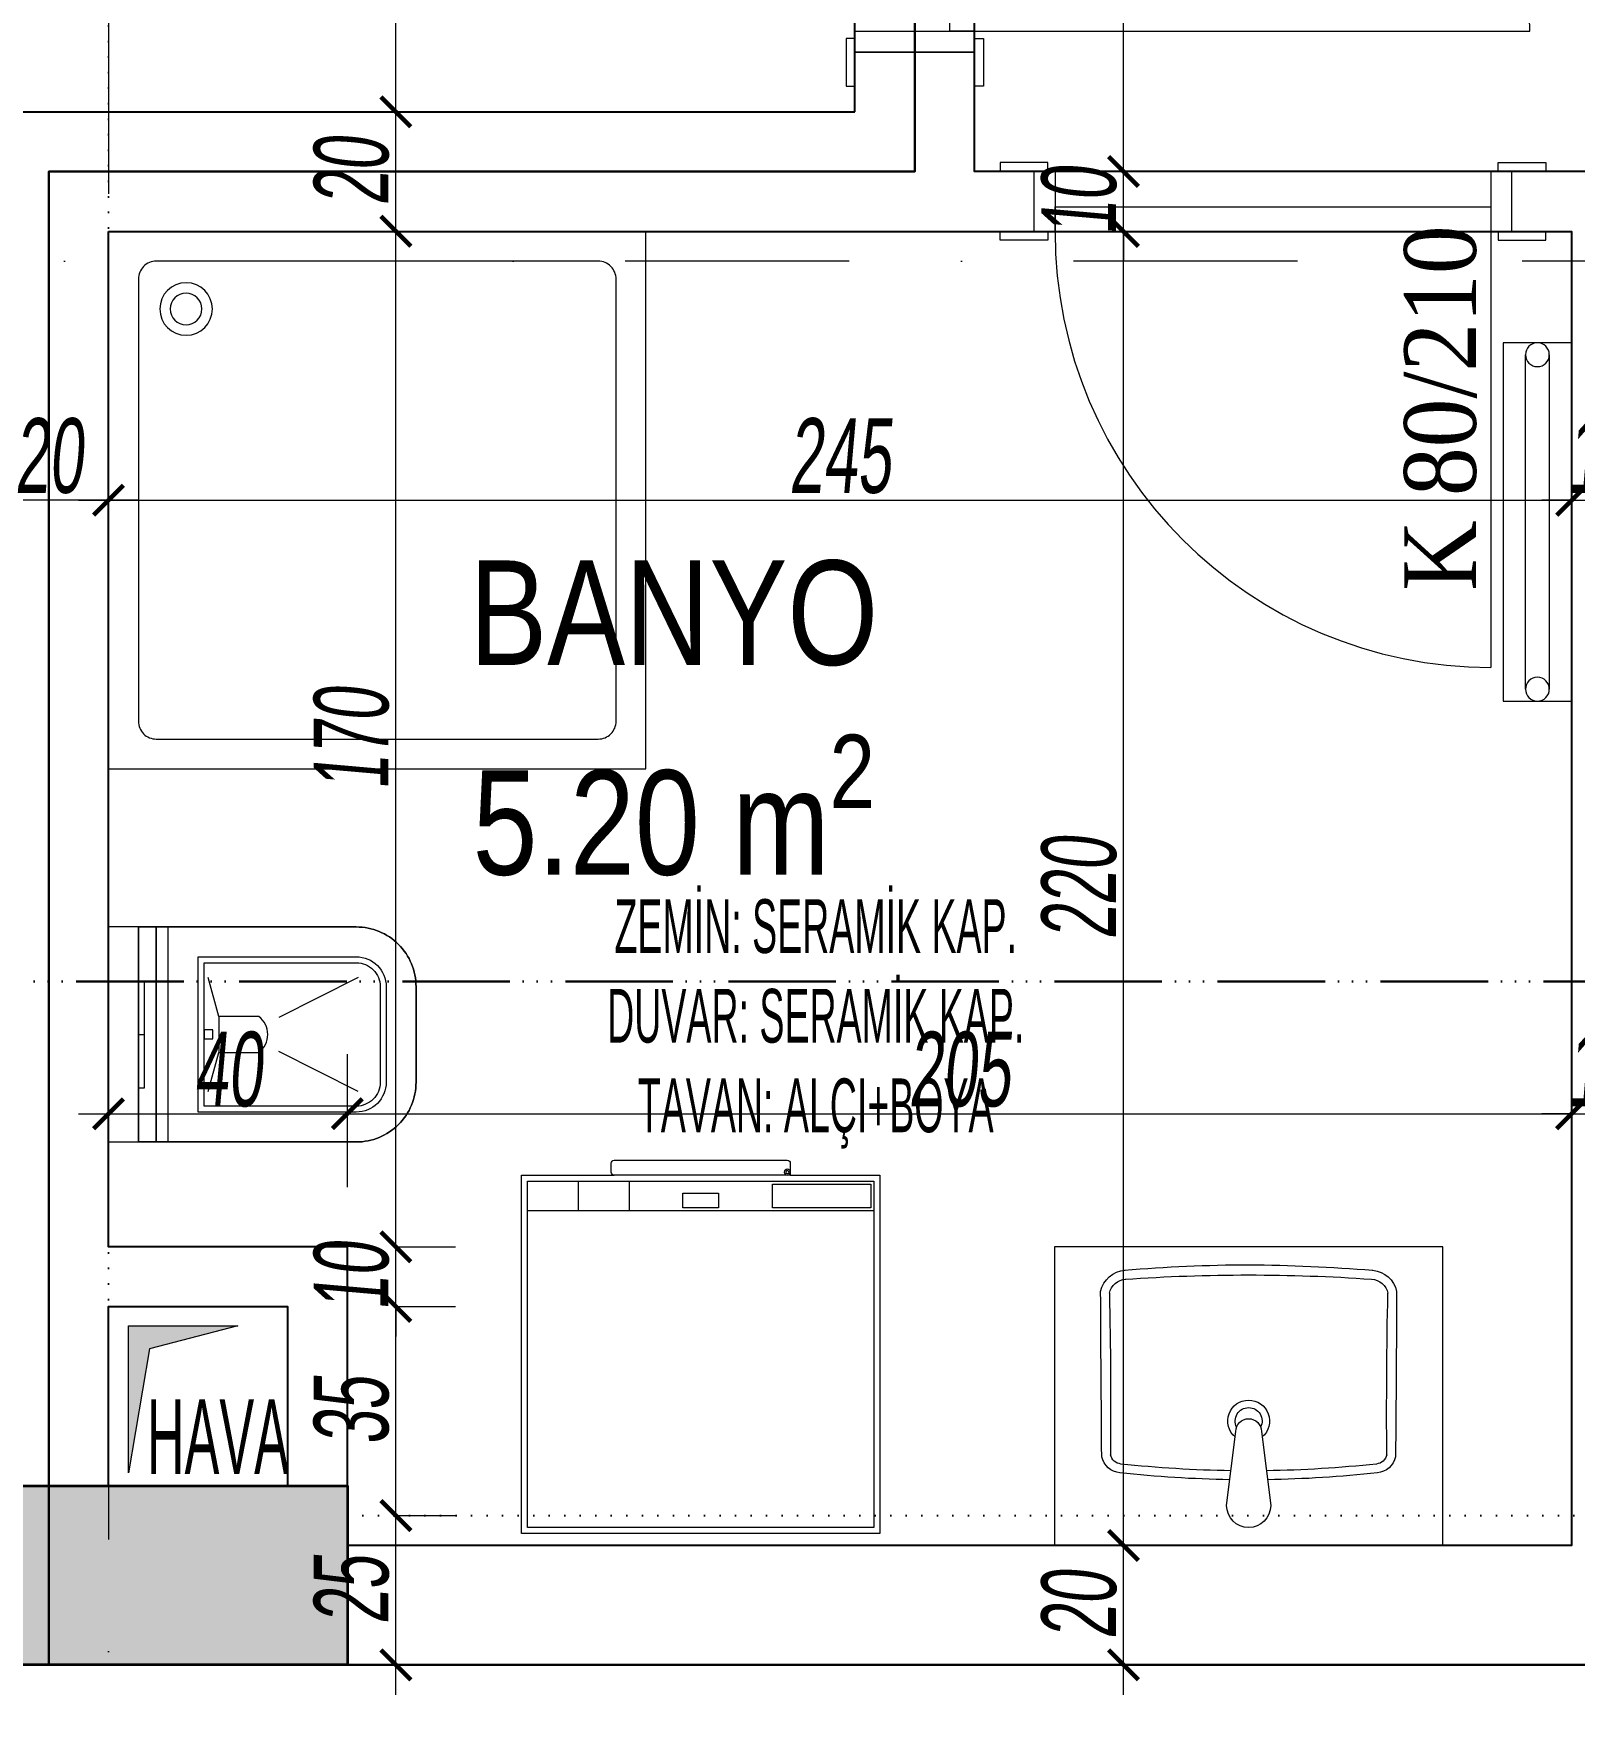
# Model space of a CAD drawing. Header units: millimetres. Extents: x -2145 to 33996, y -835 to 2363.
# Drawn here: x 12862 to 13119.9, y -150.5 to 132.7 of the extents above; entities that cross this region are included whole.
import ezdxf
from ezdxf.enums import TextEntityAlignment as Align

# ---------------------------------------------------------------- set-up
doc = ezdxf.new("R2010")
doc.units = ezdxf.units.MM
for name, pattern in [('ACAD_ISO06W100', [36, 24, -3, 0, -3, 0, -3, 0, -3]), ('DASHDOT', [1, 0.5, -0.25, 0, -0.25]), ('DOT', [0.25, 0, -0.25])]:
    doc.linetypes.add(name, pattern=pattern)
doc.layers.add('ALAN', color=3, linetype='Continuous', lineweight=25, plot=False)
for name, color, linetype, lineweight in [('EMSAL HESAP', 1, 'Continuous', 30), ('NET_AKS', 251, 'DASHDOT', 9), ('NET_ARSA SINIRI', 1, 'Continuous', 0), ('NET_DUVAR', 150, 'Continuous', 18), ('NET_KAPI', 35, 'Continuous', 15), ('NET_KESİT_ÇİZİGİSİ', 1, 'Continuous', 30), ('NET_KOLON_TARAMA', 8, 'Continuous', 0), ('NET_RADYATOR', 30, 'Continuous', 0), ('NET_TAŞIYICI', 1, 'Continuous', 35), ('NET_TEFRIS1', 173, 'Continuous', 9), ('NET_ÖLÇÜ DIŞ', 235, 'Continuous', 9), ('NET_ÖLÇÜ İÇ', 54, 'Continuous', 9), ('TEFRIS_TWA', 173, 'Continuous', 9)]:
    doc.layers.add(name, color=color, linetype=linetype, lineweight=lineweight)
for name, color, linetype in [('NET_KİRİŞ', 253, 'DOT'), ('NET_POZ', 41, 'Continuous'), ('T-MAH-AD', 7, 'Continuous')]:
    doc.layers.add(name, color=color, linetype=linetype)
for name, color, linetype, true_color in [('NET_TEFRIS2', 7, 'Continuous', 0xb5b5b5), ('NET_TEFRIS2 @ 1', 7, 'Continuous', 0xb5b5b5), ('TEFRIS_YENI_TWA @ 1', 7, 'Continuous', 0xb5b5b5)]:
    doc.layers.add(name, color=color, linetype=linetype, true_color=true_color)
doc.styles.add('ARIALTR', font='arial.ttf', dxfattribs={"width": 0.8, "height": 22.5})
doc.styles.add('ARıAL', font='arial.ttf', dxfattribs={"width": 0.7})
doc.styles.add('BODRUM', font='swisscl.ttf', dxfattribs={"width": 0.8, "oblique": 5})
doc.styles.get("Standard").update_dxf_attribs({"font": 'arial.ttf'})
doc.styles.add('TGS SAYILAR', font='times.ttf', dxfattribs={"width": 0.7})
doc.dimstyles.new('olcu-50', dxfattribs={"dimscale": 0, "dimtxt": 12.5, "dimasz": 5, "dimexe": 10, "dimexo": 10, "dimgap": 1, "dimtad": 1, "dimdec": 1, "dimzin": 12, "dimtxsty": 'BODRUM', "dimblk": 'ARCHTICK', "dimcen": 8, "dimdle": 5, "dimclrd": 256, "dimclre": 256, "dimclrt": 256, "dimadec": 0, "dimazin": 2, "dimtfac": 1, "dimtdec": 1, "dimtix": 1, "dimtmove": 0, "dimatfit": 3, "dimldrblk": 'ARCHTICK', "dimfxl": 15, "dimfxlon": 1, "dimlwd": -1, "dimlwe": -1, "dimarcsym": 0})

# ---------------------------------------------------------------- blocks, each defined once
blk = doc.blocks.new('A$C6CC27A50')
at = {"layer": 'NET_DUVAR', "true_color": 0x939598}
h = blk.add_hatch(color=252, dxfattribs=at)
h.dxf.hatch_style = 1
h.paths.add_polyline_path([(-24.76, 3), (-2.88, 3), (-2.88, 19.23), (-6.27, 6.11)])
at = {"layer": 'NET_DUVAR', "color": 251, "true_color": 0x636466}
for p, q in [((-2.88, 19.23), (-6.27, 6.11)), ((-2.88, 3), (-2.88, 19.23)), ((-6.27, 6.11), (-24.76, 3)), ((-24.76, 3), (-2.88, 3))]:
    blk.add_line(p, q, dxfattribs=at)
blk = doc.blocks.new('*U613')
blk.add_line((-3.5, 0), (-3.5, -73))
for points in [[(-85.7, 10), (-77.7, 10), (-77.7, 11.5), (-85.7, 11.5)], [(5.7, 10), (-2.3, 10), (-2.3, 11.5), (5.7, 11.5)], [(-76.5, 0), (-80, 0), (-80, 10), (-76.5, 10)], [(-3.5, 0), (0, 0), (0, 10), (-3.5, 10)], [(-76.5, 4.1), (-3.5, 4.1), (-3.5, 0), (-76.5, 0)], [(-85.7, 0), (-77.7, 0), (-77.7, -1.5), (-85.7, -1.5)], [(5.7, 0), (-2.3, 0), (-2.3, -1.5), (5.7, -1.5)]]:
    blk.add_lwpolyline(points, close=True)
blk.add_lwpolyline([(-75.5, 10), (-4.5, 10)])
blk.add_arc((-3.5, 0), 73, 180, 270)
blk = doc.blocks.new('*U441')
blk.add_line((-96.5, 0), (-96.5, -93))
for points in [[(-105.7, 20), (-97.7, 20), (-97.7, 21.5), (-105.7, 21.5)], [(-96.5, 0), (-100, 0), (-100, 20), (-96.5, 20)], [(-3.5, 0), (0, 0), (0, 20), (-3.5, 20)], [(5.7, 20), (-2.3, 20), (-2.3, 21.5), (5.7, 21.5)], [(-96.5, 4.1), (-3.5, 4.1), (-3.5, 0), (-96.5, 0)], [(-105.7, 0), (-97.7, 0), (-97.7, -1.5), (-105.7, -1.5)], [(5.7, 0), (-2.3, 0), (-2.3, -1.5), (5.7, -1.5)]]:
    blk.add_lwpolyline(points, close=True)
blk.add_lwpolyline([(-95.5, 20), (-4.5, 20)])
blk.add_arc((-96.5, 0), 93, 270, 360)
blk = doc.blocks.new('A$Cec846f78')
at = {"layer": 'NET_TAŞIYICI'}
blk.add_lwpolyline([(-585, 0), (-585, 30), (-505, 30), (-505, 0)], close=True, dxfattribs=at)
blk = doc.blocks.new('A$Ca5374770')
at = {"layer": 'NET_KOLON_TARAMA'}
h = blk.add_hatch(dxfattribs=at)
h.set_pattern_fill('ANSI33', color=256)
h.paths.add_polyline_path([(1115, 0), (1115, 235), (1090, 235), (1090, 225), (1090, 0)])
h.paths.add_polyline_path([(890, 0), (890, 225), (890, 235), (865, 235), (865, 0)])
h.paths.add_polyline_path([(1580, 30), (1580, 0), (1660, 0), (1660, 30)])
h.paths.add_polyline_path([(1620, 455), (1620, 385), (1660, 385), (1660, 455)])
h.paths.add_polyline_path([(80, 950), (80, 980), (0, 980), (0, 950)])
h.paths.add_polyline_path([(1580, 980), (1580, 950), (1660, 950), (1660, 980)])
h.paths.add_polyline_path([(1035, 980), (1035, 950), (1115, 950), (1115, 980)])
h.paths.add_polyline_path([(625, 950), (625, 980), (545, 980), (545, 950)])
h.paths.add_polyline_path([(80, 0), (80, 30), (0, 30), (0, 0)])
h.paths.add_polyline_path([(1051, 425), (1051, 385), (1121, 385), (1121, 425)])
h.paths.add_polyline_path([(609, 385), (609, 425), (539, 425), (539, 385)])
h.paths.add_polyline_path([(585, 0), (585, 30), (505, 30), (505, 0)])
h.paths.add_polyline_path([(40, 385), (40, 455), (0, 455), (0, 385)])
at = {"layer": 'NET_TAŞIYICI', "xscale": -1}
blk.add_blockref('A$Cec846f78', (0, 0), dxfattribs=at)
blk = doc.blocks.new('A$C0D431897')
at = {"layer": 'TEFRIS_TWA'}
for p, q in [((3.73, 33), (3.73, -23)), ((7.73, -23), (7.73, 33))]:
    blk.add_line(p, q, dxfattribs=at)
blk.add_lwpolyline([(0, -25), (0, 35), (11.45, 35), (11.45, -25)], close=True, dxfattribs=at)
for centre in [(5.73, 33), (5.73, -23)]:
    blk.add_circle(centre, 2, dxfattribs=at)
blk = doc.blocks.new('A$Cb9b20b1b')
at = {"layer": 'NET_KİRİŞ', "ltscale": 10}
for p, q in [((-345, -205), (-345, 150)), ((-385, -210), (-810, -210)), ((-385, -235), (-810, -235))]:
    blk.add_line(p, q, dxfattribs=at)
blk = doc.blocks.new('A$C5ec6af74')
at = {"layer": 'NET_AKS', "ltscale": 75}
for p, q in [((250, 1185), (250, -185)), ((1125, 235), (-1195, 235)), ((1125, 0), (-1195, 0))]:
    blk.add_line(p, q, dxfattribs=at)
blk = doc.blocks.new('_ArchTick')
at = {"color": 0, "linetype": 'ByBlock', "const_width": 0.15}
blk.add_lwpolyline([(-0.5, -0.5), (0.5, 0.5)], dxfattribs=at)
blk = doc.blocks.new('*D1013')
at = {"layer": 'Defpoints', "color": 0, "transparency": 16777216}
for p in [(13044.44, -120.39), (13044.44, -120.39), (13044.44, -140.39)]:
    blk.add_point(p, dxfattribs=at)
at = {"layer": 'NET_ÖLÇÜ İÇ', "transparency": 16777216}
for p, q in [((13044.44, -145.39), (13044.44, -115.39)), ((13044.44, -120.39), (13034.44, -120.39)), ((13044.44, -140.39), (13034.44, -140.39))]:
    blk.add_line(p, q, dxfattribs=at)
at = {"layer": 'NET_ÖLÇÜ İÇ', "transparency": 16777216, "xscale": 5, "yscale": 5, "zscale": 5}
for p, rotation in [((13044.44, -120.39), 90), ((13044.44, -140.39), 270)]:
    blk.add_blockref('_ArchTick', p, dxfattribs=dict(at, rotation=rotation))
at = {"layer": 'NET_ÖLÇÜ İÇ', "transparency": 16777216, "insert": (13037.04, -130.39), "char_height": 12.5, "attachment_point": 5, "rotation": 90, "style": 'BODRUM'}
blk.add_mtext('20', dxfattribs=at)
blk = doc.blocks.new('*D1014')
at = {"layer": 'Defpoints', "color": 0, "transparency": 16777216}
for p in [(13044.44, 99.61), (13044.44, 99.61), (13044.44, -120.39)]:
    blk.add_point(p, dxfattribs=at)
at = {"layer": 'NET_ÖLÇÜ İÇ', "transparency": 16777216}
for p, q in [((13044.44, -125.39), (13044.44, 104.61)), ((13044.44, 99.61), (13034.44, 99.61)), ((13044.44, -120.39), (13034.44, -120.39))]:
    blk.add_line(p, q, dxfattribs=at)
at = {"layer": 'NET_ÖLÇÜ İÇ', "transparency": 16777216, "xscale": 5, "yscale": 5, "zscale": 5}
for p, rotation in [((13044.44, 99.61), 90), ((13044.44, -120.39), 270)]:
    blk.add_blockref('_ArchTick', p, dxfattribs=dict(at, rotation=rotation))
at = {"layer": 'NET_ÖLÇÜ İÇ', "transparency": 16777216, "insert": (13037.04, -10.39), "char_height": 12.5, "attachment_point": 5, "rotation": 90, "style": 'BODRUM'}
blk.add_mtext('220', dxfattribs=at)
blk = doc.blocks.new('*D1015')
at = {"layer": 'Defpoints', "color": 0, "transparency": 16777216}
for p in [(13044.44, 109.61), (13044.44, 109.61), (13044.44, 99.61)]:
    blk.add_point(p, dxfattribs=at)
at = {"layer": 'NET_ÖLÇÜ İÇ', "transparency": 16777216}
for p, q in [((13044.44, 109.61), (13044.44, 114.61)), ((13044.44, 109.61), (13034.44, 109.61)), ((13044.44, 99.61), (13044.44, 109.61)), ((13044.44, 99.61), (13034.44, 99.61)), ((13044.44, 99.61), (13044.44, 94.61))]:
    blk.add_line(p, q, dxfattribs=at)
at = {"layer": 'NET_ÖLÇÜ İÇ', "transparency": 16777216, "xscale": 5, "yscale": 5, "zscale": 5}
for p, rotation in [((13044.44, 109.61), 270), ((13044.44, 99.61), 90)]:
    blk.add_blockref('_ArchTick', p, dxfattribs=dict(at, rotation=rotation))
at = {"layer": 'NET_ÖLÇÜ İÇ', "transparency": 16777216, "insert": (13037.04, 104.61), "char_height": 12.5, "attachment_point": 5, "rotation": 90, "style": 'BODRUM'}
blk.add_mtext('10', dxfattribs=at)
blk = doc.blocks.new('*D1016')
at = {"layer": 'Defpoints', "color": 0, "transparency": 16777216}
for p in [(13044.44, 244.61, 0), (13044.44, 244.61), (13044.44, 109.61)]:
    blk.add_point(p, dxfattribs=at)
at = {"layer": 'NET_ÖLÇÜ İÇ', "transparency": 16777216}
for p, q in [((13044.44, 104.61), (13044.44, 249.61)), ((13044.44, 244.61), (13054.44, 244.61)), ((13044.44, 109.61), (13034.44, 109.61))]:
    blk.add_line(p, q, dxfattribs=at)
at = {"layer": 'NET_ÖLÇÜ İÇ', "transparency": 16777216, "xscale": 5, "yscale": 5, "zscale": 5}
for p, rotation in [((13044.44, 244.61), 90), ((13044.44, 109.61), 270)]:
    blk.add_blockref('_ArchTick', p, dxfattribs=dict(at, rotation=rotation))
at = {"layer": 'NET_ÖLÇÜ İÇ', "transparency": 16777216, "insert": (13037.03, 213.13), "char_height": 12.5, "attachment_point": 5, "rotation": 90, "style": 'BODRUM'}
blk.add_mtext('135', dxfattribs=at)
blk = doc.blocks.new('*D1057')
at = {"layer": 'Defpoints', "color": 0, "transparency": 16777216}
for p in [(12874.48, 54.59), (13119.48, 54.59), (13119.48, 54.59)]:
    blk.add_point(p, dxfattribs=at)
at = {"layer": 'NET_ÖLÇÜ İÇ', "transparency": 16777216}
for p, q in [((12874.48, 54.59), (12874.48, 64.59)), ((13119.48, 54.59), (13119.48, 64.59)), ((12869.48, 54.59), (13124.48, 54.59))]:
    blk.add_line(p, q, dxfattribs=at)
at = {"layer": 'NET_ÖLÇÜ İÇ', "transparency": 16777216, "xscale": 5, "yscale": 5, "zscale": 5, "rotation": 180}
blk.add_blockref('_ArchTick', (12874.48, 54.59), dxfattribs=at)
at = {"layer": 'NET_ÖLÇÜ İÇ', "transparency": 16777216, "xscale": 5, "yscale": 5, "zscale": 5}
blk.add_blockref('_ArchTick', (13119.48, 54.59), dxfattribs=at)
at = {"layer": 'NET_ÖLÇÜ İÇ', "transparency": 16777216, "insert": (12996.98, 61.99), "char_height": 12.5, "attachment_point": 5, "style": 'BODRUM'}
blk.add_mtext('245', dxfattribs=at)
blk = doc.blocks.new('*D1058')
at = {"layer": 'Defpoints', "color": 0, "transparency": 16777216}
for p in [(13119.48, 54.59), (13129.48, 54.59), (13129.48, 54.59)]:
    blk.add_point(p, dxfattribs=at)
at = {"layer": 'NET_ÖLÇÜ İÇ', "transparency": 16777216}
for p, q in [((13119.48, 54.59), (13119.48, 64.59)), ((13129.48, 54.59), (13129.48, 64.59)), ((13119.48, 54.59), (13114.48, 54.59)), ((13119.48, 54.59), (13129.48, 54.59)), ((13129.48, 54.59), (13134.48, 54.59))]:
    blk.add_line(p, q, dxfattribs=at)
at = {"layer": 'NET_ÖLÇÜ İÇ', "transparency": 16777216, "xscale": 5, "yscale": 5, "zscale": 5}
blk.add_blockref('_ArchTick', (13119.48, 54.59), dxfattribs=at)
at = {"layer": 'NET_ÖLÇÜ İÇ', "transparency": 16777216, "xscale": 5, "yscale": 5, "zscale": 5, "rotation": 180}
blk.add_blockref('_ArchTick', (13129.48, 54.59), dxfattribs=at)
at = {"layer": 'NET_ÖLÇÜ İÇ', "transparency": 16777216, "insert": (13124.48, 61.99), "char_height": 12.5, "attachment_point": 5, "style": 'BODRUM'}
blk.add_mtext('10', dxfattribs=at)
blk = doc.blocks.new('*D1069')
at = {"layer": 'Defpoints', "color": 0, "transparency": 16777216}
for p in [(12854.48, 54.8), (12854.48, 54.59), (12874.48, 54.59)]:
    blk.add_point(p, dxfattribs=at)
at = {"layer": 'NET_ÖLÇÜ İÇ', "transparency": 16777216}
for p, q in [((12874.48, 54.59), (12874.48, 64.59)), ((12879.48, 54.59), (12849.48, 54.59)), ((12854.48, 54.59), (12854.48, 44.59))]:
    blk.add_line(p, q, dxfattribs=at)
at = {"layer": 'NET_ÖLÇÜ İÇ', "transparency": 16777216, "xscale": 5, "yscale": 5, "zscale": 5, "rotation": 180}
blk.add_blockref('_ArchTick', (12854.48, 54.59), dxfattribs=at)
at = {"layer": 'NET_ÖLÇÜ İÇ', "transparency": 16777216, "xscale": 5, "yscale": 5, "zscale": 5}
blk.add_blockref('_ArchTick', (12874.48, 54.59), dxfattribs=at)
at = {"layer": 'NET_ÖLÇÜ İÇ', "transparency": 16777216, "insert": (12864.48, 61.99), "char_height": 12.5, "attachment_point": 5, "style": 'BODRUM'}
blk.add_mtext('20', dxfattribs=at)
blk = doc.blocks.new('*D1182')
at = {"layer": 'Defpoints', "color": 0, "transparency": 16777216}
for p in [(11609.48, -140.39), (13569.48, -140.39), (13569.48, -239.89)]:
    blk.add_point(p, dxfattribs=at)
at = {"layer": 'NET_ÖLÇÜ DIŞ', "transparency": 16777216}
for p, q in [((11609.48, -224.89), (11609.48, -249.89)), ((13569.48, -224.89), (13569.48, -249.89)), ((11604.48, -239.89), (13574.48, -239.89))]:
    blk.add_line(p, q, dxfattribs=at)
at = {"layer": 'NET_ÖLÇÜ DIŞ', "transparency": 16777216, "xscale": 5, "yscale": 5, "zscale": 5, "rotation": 180}
blk.add_blockref('_ArchTick', (11609.48, -239.89), dxfattribs=at)
at = {"layer": 'NET_ÖLÇÜ DIŞ', "transparency": 16777216, "xscale": 5, "yscale": 5, "zscale": 5}
blk.add_blockref('_ArchTick', (13569.48, -239.89), dxfattribs=at)
at = {"layer": 'NET_ÖLÇÜ DIŞ', "transparency": 16777216, "insert": (12589.48, -232.48), "char_height": 12.5, "attachment_point": 5, "style": 'BODRUM'}
blk.add_mtext('1960', dxfattribs=at)
blk = doc.blocks.new('*U1585')
at = {"layer": 'NET_KESİT_ÇİZİGİSİ', "linetype": 'ACAD_ISO06W100'}
blk.add_lwpolyline([(2626.67, 0), (200, 0)], dxfattribs=at)
at = {"layer": 'NET_KESİT_ÇİZİGİSİ', "style": 'ARıAL', "width": 1.5}
for tag, p in [('KESİTSOL', (40, 66.83)), ('KESİTSAĞ', (2786.67, 66.83))]:
    blk.add_attdef(tag, text='', height=30, dxfattribs=at).set_placement(p, align=Align.MIDDLE_CENTER)
blk = doc.blocks.new('*D1858')
at = {"layer": 'Defpoints', "color": 0, "transparency": 16777216}
for p in [(12922.6, -115.39), (12922.6, -115.39), (12922.6, -140.39)]:
    blk.add_point(p, dxfattribs=at)
at = {"layer": 'NET_ÖLÇÜ İÇ', "transparency": 16777216}
for p, q in [((12922.6, -145.39), (12922.6, -110.39)), ((12922.6, -115.39), (12932.6, -115.39)), ((12922.6, -140.39), (12912.6, -140.39))]:
    blk.add_line(p, q, dxfattribs=at)
at = {"layer": 'NET_ÖLÇÜ İÇ', "transparency": 16777216, "xscale": 5, "yscale": 5, "zscale": 5}
for p, rotation in [((12922.6, -115.39), 90), ((12922.6, -140.39), 270)]:
    blk.add_blockref('_ArchTick', p, dxfattribs=dict(at, rotation=rotation))
at = {"layer": 'NET_ÖLÇÜ İÇ', "transparency": 16777216, "insert": (12915.2, -127.89), "char_height": 12.5, "attachment_point": 5, "rotation": 90, "style": 'BODRUM'}
blk.add_mtext('25', dxfattribs=at)
blk = doc.blocks.new('*D1859')
at = {"layer": 'Defpoints', "color": 0, "transparency": 16777216}
for p in [(12922.6, -80.39), (12922.6, -80.39), (12922.6, -115.39)]:
    blk.add_point(p, dxfattribs=at)
at = {"layer": 'NET_ÖLÇÜ İÇ', "transparency": 16777216}
for p, q in [((12922.6, -120.39), (12922.6, -75.39)), ((12922.6, -80.39), (12932.6, -80.39)), ((12922.6, -115.39), (12932.6, -115.39))]:
    blk.add_line(p, q, dxfattribs=at)
at = {"layer": 'NET_ÖLÇÜ İÇ', "transparency": 16777216, "xscale": 5, "yscale": 5, "zscale": 5}
for p, rotation in [((12922.6, -80.39), 90), ((12922.6, -115.39), 270)]:
    blk.add_blockref('_ArchTick', p, dxfattribs=dict(at, rotation=rotation))
at = {"layer": 'NET_ÖLÇÜ İÇ', "transparency": 16777216, "insert": (12915.19, -97.89), "char_height": 12.5, "attachment_point": 5, "rotation": 90, "style": 'BODRUM'}
blk.add_mtext('35', dxfattribs=at)
blk = doc.blocks.new('*D1860')
at = {"layer": 'Defpoints', "color": 0, "transparency": 16777216}
for p in [(12922.6, -70.39), (12922.6, -70.39), (12922.6, -80.39)]:
    blk.add_point(p, dxfattribs=at)
at = {"layer": 'NET_ÖLÇÜ İÇ', "transparency": 16777216}
for p, q in [((12922.6, -70.39), (12922.6, -65.39)), ((12922.6, -70.39), (12932.6, -70.39)), ((12922.6, -80.39), (12922.6, -70.39)), ((12922.6, -80.39), (12932.6, -80.39)), ((12922.6, -80.39), (12922.6, -85.39))]:
    blk.add_line(p, q, dxfattribs=at)
at = {"layer": 'NET_ÖLÇÜ İÇ', "transparency": 16777216, "xscale": 5, "yscale": 5, "zscale": 5}
for p, rotation in [((12922.6, -70.39), 270), ((12922.6, -80.39), 90)]:
    blk.add_blockref('_ArchTick', p, dxfattribs=dict(at, rotation=rotation))
at = {"layer": 'NET_ÖLÇÜ İÇ', "transparency": 16777216, "insert": (12915.2, -75.39), "char_height": 12.5, "attachment_point": 5, "rotation": 90, "style": 'BODRUM'}
blk.add_mtext('10', dxfattribs=at)
blk = doc.blocks.new('*D1864')
at = {"layer": 'Defpoints', "color": 0, "transparency": 16777216}
for p in [(12922.6, 99.61), (12922.6, 99.61), (12922.6, -70.39)]:
    blk.add_point(p, dxfattribs=at)
at = {"layer": 'NET_ÖLÇÜ İÇ', "transparency": 16777216}
for p, q in [((12922.6, -75.39), (12922.6, 104.61)), ((12922.6, 99.61), (12932.6, 99.61)), ((12922.6, -70.39), (12932.6, -70.39))]:
    blk.add_line(p, q, dxfattribs=at)
at = {"layer": 'NET_ÖLÇÜ İÇ', "transparency": 16777216, "xscale": 5, "yscale": 5, "zscale": 5}
for p, rotation in [((12922.6, 99.61), 90), ((12922.6, -70.39), 270)]:
    blk.add_blockref('_ArchTick', p, dxfattribs=dict(at, rotation=rotation))
at = {"layer": 'NET_ÖLÇÜ İÇ', "transparency": 16777216, "insert": (12915.2, 14.61), "char_height": 12.5, "attachment_point": 5, "rotation": 90, "style": 'BODRUM'}
blk.add_mtext('170', dxfattribs=at)
blk = doc.blocks.new('*D1865')
at = {"layer": 'Defpoints', "color": 0, "transparency": 16777216}
for p in [(12922.6, 119.61), (12922.6, 119.61), (12922.6, 99.61)]:
    blk.add_point(p, dxfattribs=at)
at = {"layer": 'NET_ÖLÇÜ İÇ', "transparency": 16777216}
for p, q in [((12922.6, 94.61), (12922.6, 124.61)), ((12922.6, 119.61), (12932.6, 119.61)), ((12922.6, 99.61), (12932.6, 99.61))]:
    blk.add_line(p, q, dxfattribs=at)
at = {"layer": 'NET_ÖLÇÜ İÇ', "transparency": 16777216, "xscale": 5, "yscale": 5, "zscale": 5}
for p, rotation in [((12922.6, 119.61), 90), ((12922.6, 99.61), 270)]:
    blk.add_blockref('_ArchTick', p, dxfattribs=dict(at, rotation=rotation))
at = {"layer": 'NET_ÖLÇÜ İÇ', "transparency": 16777216, "insert": (12915.2, 109.61), "char_height": 12.5, "attachment_point": 5, "rotation": 90, "style": 'BODRUM'}
blk.add_mtext('20', dxfattribs=at)
blk = doc.blocks.new('*D1866')
at = {"layer": 'Defpoints', "color": 0, "transparency": 16777216}
for p in [(12922.6, 244.61), (12922.6, 244.61), (12922.6, 119.61)]:
    blk.add_point(p, dxfattribs=at)
at = {"layer": 'NET_ÖLÇÜ İÇ', "transparency": 16777216}
for p, q in [((12922.6, 114.61), (12922.6, 249.61)), ((12922.6, 244.61), (12912.6, 244.61)), ((12922.6, 119.61), (12932.6, 119.61))]:
    blk.add_line(p, q, dxfattribs=at)
at = {"layer": 'NET_ÖLÇÜ İÇ', "transparency": 16777216, "xscale": 5, "yscale": 5, "zscale": 5}
for p, rotation in [((12922.6, 244.61), 90), ((12922.6, 119.61), 270)]:
    blk.add_blockref('_ArchTick', p, dxfattribs=dict(at, rotation=rotation))
at = {"layer": 'NET_ÖLÇÜ İÇ', "transparency": 16777216, "insert": (12915.2, 143.89), "char_height": 12.5, "attachment_point": 5, "rotation": 90, "style": 'BODRUM'}
blk.add_mtext('125', dxfattribs=at)
blk = doc.blocks.new('*U535')
at = {"layer": 'TEFRIS_TWA', "linetype": 'Continuous'}
for points in [[(-18, 20.07), (18, 20.07), (18, 25.07), (-18, 25.07)], [(-18, 17.07), (18, 17.07), (18, 20.07), (-18, 20.07)], [(-9, 20.07), (9, 20.07), (9, 19.07), (-9, 19.07)], [(-18, 15.07), (18, 15.07), (18, 17.07), (-18, 17.07)], [(-0.75, 7.57), (0.75, 7.57), (0.75, 9.07), (-0.75, 9.07)]]:
    blk.add_lwpolyline(points, close=True, dxfattribs=at)
for points in [[(-18, 25.07), (-18, -16.43, 0.414214), (-8, -26.43), (8, -26.43, 0.414214), (18, -16.43), (18, 25.07), (18, 25.07), (-18, 25.07)], [(-18, 20.07), (18, 20.07), (18, -16.43, -0.414214), (8, -26.43), (-8, -26.43, -0.414214), (-18, -16.43)], [(-13, 10.07), (13, 10.07), (13, -16.43, -0.414214), (8, -21.43), (-8, -21.43, -0.414214), (-13, -16.43)], [(-12, 9.07), (12, 9.07), (12, -16.43, -0.414214), (8, -20.43), (-8, -20.43, -0.414214), (-12, -16.43)], [(3, -0.1), (3, 6.57), (-3, 6.57), (-3, -0.1, 0.501371)]]:
    blk.add_lwpolyline(points, format="xyb", close=True, dxfattribs=at)
for points in [[(0, 20.07), (0, 19.07)], [(-9.55, 8.39), (-3, 6.57)], [(3, 6.57), (9.55, 8.39)], [(-9.55, -16.74), (-2.84, -3.46)], [(9.55, -16.74), (2.84, -3.46)]]:
    blk.add_lwpolyline(points, dxfattribs=at)
blk = doc.blocks.new('*U610')
at = {"layer": 'NET_TEFRIS1'}
blk.add_lwpolyline([(90, -20), (0, -20), (0, 70), (90, 70)], close=True, dxfattribs=at)
blk.add_lwpolyline([(90, -20), (0, -20), (0, 70), (90, 70)], close=True, dxfattribs=at)
blk.add_lwpolyline([(82, -15), (8, -15, -0.414214), (5, -12), (5, 62, -0.414214), (8, 65), (82, 65, -0.414214), (85, 62), (85, -12, -0.414214)], format="xyb", close=True, dxfattribs=at)
for radius in [4.4, 2.65]:
    blk.add_circle((13, 57), radius, dxfattribs=at)
blk = doc.blocks.new('*U2175')
at = {"layer": 'TEFRIS_TWA'}
blk.add_lwpolyline([(-32.5, 15), (32.5, 15), (32.5, -35), (-32.5, -35)], close=True, dxfattribs=at)
blk.add_lwpolyline([(-32.5, 15), (32.5, 15), (32.5, -35), (-32.5, -35)], close=True, dxfattribs=at)
at = {"layer": 'TEFRIS_TWA', "linetype": 'Continuous', "lineweight": 5}
blk.add_lwpolyline([(2.15, -4.07), (3.69, 8.31, 1), (-3.69, 8.31), (-2.15, -4.07, 1)], format="xyb", close=True, dxfattribs=at)
at = {"layer": 'TEFRIS_TWA'}
for centre, radius, start, end in [((-21.18, -0.63), 3.5, 96.1416, 167.1604), ((0, -197.49), 201.5, 90.8964, 96.1416), ((0, -197.49), 201.5, 83.8584, 89.1036), ((21.18, -0.63), 3.5, 12.8396, 83.8584), ((8940.17, -73.52), 8965.07, 179.529176, 179.706101), ((-21.18, -0.63), 2, 96.1416, 167.1604), ((0, -197.49), 200, 90.8495, 96.1416), ((0, -197.49), 200, 83.8584, 89.1505), ((21.18, -0.63), 2, 12.8396, 83.8584), ((-8940.17, -73.52), 8965.07, 0.293899, 0.470824), ((-1067.77, -6.94), 1044.66, 358.8863, 0.37043), ((1036.75, -6.94), 1013.64, 179.61823, 181.14649), ((0, -5.84), 3.5, 130.1977, 270), ((0, -5.84), 2.25, 153.2073, 270), ((0, -5.84), 3.5, 270, 49.8023), ((0, -5.84), 2.25, 270, 26.7927), ((-20.38, -26.59), 4.5, 192.0749, 266.0653), ((-20.38, -26.59), 3, 192.0749, 266.0653), ((20.38, -26.59), 3, 273.9347, 347.9251), ((20.38, -26.59), 4.5, 275.0575, 347.9251), ((0, 203.69), 235.68, 264.9425, 270), ((0, 269.71), 300, 266.049, 270), ((0, 269.71), 300, 270, 273.9347), ((-2.91, 269.49), 301.5, 270.5523, 274.5052), ((20.38, -26.59), 4.5, 273.9347, 275.0575)]:
    blk.add_arc(centre, radius, start, end, dxfattribs=at)
blk = doc.blocks.new('*U39')
at = {"layer": 'NET_TEFRIS1', "linetype": 'Continuous'}
for points in [[(0, -15.5, 0.414214), (-0.5, -15), (-2, -15, 0.414214), (-2.5, -15.5), (-2.5, -44.5, 0.414214), (-2, -45), (0, -45), (0, -60), (60, -60), (60, 0), (0, 0)], [(0, -45), (0, -15.5, 0.414214), (-0.5, -15), (-2, -15, 0.414214), (-2.5, -15.5), (-2.5, -44.5, 0.414214), (-2, -45)]]:
    blk.add_lwpolyline(points, format="xyb", close=True, dxfattribs=at)
for points in [[(1, -1), (1, -59), (59, -59), (59, -1)], [(1, -1), (1, -59), (6, -59), (6, -1)], [(1, -1), (1, -18), (6, -18), (6, -1)], [(3, -27), (3, -33), (5.5, -33), (5.5, -27)], [(1.5, -42), (1.5, -58.5), (5.5, -58.5), (5.5, -42)]]:
    blk.add_lwpolyline(points, close=True, dxfattribs=at)
blk.add_lwpolyline([(1, -9.5), (6, -9.5)], dxfattribs=at)
for radius in [0.5, 0.25]:
    blk.add_circle((-0.5, -44.5), radius, dxfattribs=at)
blk = doc.blocks.new('*D2225')
at = {"layer": 'Defpoints', "color": 0, "transparency": 16777216}
for p in [(12914.48, -48.12), (12874.48, -70.39), (12914.48, -70.39)]:
    blk.add_point(p, dxfattribs=at)
at = {"layer": 'NET_ÖLÇÜ İÇ', "transparency": 16777216}
for p, q in [((12874.48, -60.39), (12874.48, -38.12)), ((12914.48, -60.39), (12914.48, -38.12)), ((12869.48, -48.12), (12919.48, -48.12))]:
    blk.add_line(p, q, dxfattribs=at)
at = {"layer": 'NET_ÖLÇÜ İÇ', "transparency": 16777216, "xscale": 5, "yscale": 5, "zscale": 5, "rotation": 180}
blk.add_blockref('_ArchTick', (12874.48, -48.12), dxfattribs=at)
at = {"layer": 'NET_ÖLÇÜ İÇ', "transparency": 16777216, "xscale": 5, "yscale": 5, "zscale": 5}
blk.add_blockref('_ArchTick', (12914.48, -48.12), dxfattribs=at)
at = {"layer": 'NET_ÖLÇÜ İÇ', "transparency": 16777216, "insert": (12894.48, -40.72), "char_height": 12.5, "attachment_point": 5, "style": 'BODRUM'}
blk.add_mtext('40', dxfattribs=at)
blk = doc.blocks.new('*D2226')
at = {"layer": 'Defpoints', "color": 0, "transparency": 16777216}
for p in [(13119.48, -48.12), (13119.48, -48.12), (12914.48, -70.39)]:
    blk.add_point(p, dxfattribs=at)
at = {"layer": 'NET_ÖLÇÜ İÇ', "transparency": 16777216}
for p, q in [((12914.48, -60.39), (12914.48, -38.12)), ((13119.48, -48.12), (13119.48, -38.12)), ((12909.48, -48.12), (13124.48, -48.12))]:
    blk.add_line(p, q, dxfattribs=at)
at = {"layer": 'NET_ÖLÇÜ İÇ', "transparency": 16777216, "xscale": 5, "yscale": 5, "zscale": 5, "rotation": 180}
blk.add_blockref('_ArchTick', (12914.48, -48.12), dxfattribs=at)
at = {"layer": 'NET_ÖLÇÜ İÇ', "transparency": 16777216, "xscale": 5, "yscale": 5, "zscale": 5}
blk.add_blockref('_ArchTick', (13119.48, -48.12), dxfattribs=at)
at = {"layer": 'NET_ÖLÇÜ İÇ', "transparency": 16777216, "insert": (13016.98, -40.72), "char_height": 12.5, "attachment_point": 5, "style": 'BODRUM'}
blk.add_mtext('205', dxfattribs=at)
blk = doc.blocks.new('*D2227')
at = {"layer": 'Defpoints', "color": 0, "transparency": 16777216}
for p in [(13119.48, -48.12), (13129.48, -48.12), (13129.48, -52.5)]:
    blk.add_point(p, dxfattribs=at)
at = {"layer": 'NET_ÖLÇÜ İÇ', "transparency": 16777216}
for p, q in [((13119.48, -48.12), (13119.48, -38.12)), ((13129.48, -48.12), (13129.48, -38.12)), ((13119.48, -48.12), (13114.48, -48.12)), ((13119.48, -48.12), (13129.48, -48.12)), ((13129.48, -48.12), (13134.48, -48.12))]:
    blk.add_line(p, q, dxfattribs=at)
at = {"layer": 'NET_ÖLÇÜ İÇ', "transparency": 16777216, "xscale": 5, "yscale": 5, "zscale": 5}
blk.add_blockref('_ArchTick', (13119.48, -48.12), dxfattribs=at)
at = {"layer": 'NET_ÖLÇÜ İÇ', "transparency": 16777216, "xscale": 5, "yscale": 5, "zscale": 5, "rotation": 180}
blk.add_blockref('_ArchTick', (13129.48, -48.12), dxfattribs=at)
at = {"layer": 'NET_ÖLÇÜ İÇ', "transparency": 16777216, "insert": (13124.48, -40.72), "char_height": 12.5, "attachment_point": 5, "style": 'BODRUM'}
blk.add_mtext('10', dxfattribs=at)

msp = doc.modelspace()

# ---------------------------------------------------------------- linework, layer by layer
at = {"layer": 'ALAN'}
for points in [[(13589.48, 839.61), (11589.48, 839.61), (11589.48, 244.61), (11609.48, 244.61), (11609.48, -140.39), (13569.48, -140.39), (13569.48, 244.61), (13589.48, 244.61)], [(12999.48, 119.61), (12999.48, 244.61), (12149.48, 244.61), (12149.48, 109.61), (12304.48, 109.61), (12304.48, 94.61), (12554.48, 94.61), (12554.48, 119.61), (12554.48, 119.61)], [(13129.48, 109.61), (13019.48, 109.61), (13019.48, 244.61), (13379.48, 244.61), (13419.48, 244.61), (13549.48, 244.61), (13549.48, -120.39), (13419.48, -120.39), (13419.48, -110.39), (13329.48, -110.39), (13329.48, -120.39), (13169.48, -120.39), (13169.48, -75.39), (13129.48, -75.39)], [(12874.48, 99.61), (13014.48, 99.61), (13119.48, 99.61), (13119.48, -120.39), (12914.48, -120.39), (12914.48, -70.39), (12874.48, -70.39)], [(12904.48, -110.39), (12874.48, -110.39), (12874.48, -80.39), (12904.48, -80.39)]]:
    msp.add_lwpolyline(points, close=True, dxfattribs=at)
at = {"layer": 'EMSAL HESAP'}
msp.add_lwpolyline([(13569.48, -140.39), (13569.48, 244.61), (13589.48, 244.61), (13589.48, 512.11), (13009.48, 512.11), (13009.48, 109.61), (12864.48, 109.61), (12864.48, -140.39)], close=True, dxfattribs=at)
at = {"layer": 'NET_ARSA SINIRI'}
msp.add_lwpolyline([(13419.48, 839.61), (11759.48, 839.61), (11759.48, -140.39), (13419.48, -140.39)], close=True, dxfattribs=at)
at = {"layer": 'NET_DUVAR'}
for p, q in [((12999.48, 129.61), (12999.48, 119.61)), ((12999.48, 129.61), (13019.48, 129.61)), ((13019.48, 129.61), (13019.48, 109.61)), ((12999.48, 119.61), (12854.48, 119.61)), ((13019.48, 109.61), (13029.48, 109.61)), ((13029.48, 99.61), (13029.48, 109.61)), ((13109.48, 109.61), (13129.48, 109.61)), ((13109.48, 99.61), (13109.48, 109.61)), ((12874.48, -70.39), (12874.48, 99.61)), ((13019.48, 99.61), (12874.48, 99.61)), ((12874.48, -70.39), (12874.48, 99.61)), ((12874.48, 99.61), (13019.48, 99.61)), ((13019.48, 99.61), (13029.48, 99.61)), ((13019.48, 99.61), (13029.48, 99.61)), ((13109.48, 99.61), (13119.48, 99.61)), ((13109.48, 99.61), (13119.48, 99.61)), ((13119.48, 99.61), (13119.48, -120.39)), ((13119.48, 99.61), (13119.48, -120.39)), ((12914.48, -70.39), (12874.48, -70.39)), ((12914.48, -70.39), (12874.48, -70.39)), ((12914.48, -70.39), (12914.48, -120.39)), ((12914.48, -120.39), (12914.48, -70.39)), ((12904.48, -80.39), (12874.48, -80.39)), ((12874.48, -110.39), (12874.48, -80.39)), ((12904.48, -80.39), (12904.48, -110.39)), ((12904.48, -110.39), (12874.48, -110.39)), ((13119.48, -120.39), (12914.48, -120.39)), ((13119.48, -120.39), (12914.48, -120.39)), ((13329.48, -140.39), (12874.48, -140.39)), ((13329.48, -140.39), (12874.48, -140.39))]:
    msp.add_line(p, q, dxfattribs=at)

# ---------------------------------------------------------------- block references
at = {"layer": 'NET_AKS'}
msp.add_blockref('A$C5ec6af74', (12624.48, -140.39), dxfattribs=at)
at = {"layer": 'NET_DUVAR', "xscale": -1.125, "yscale": 1.125, "zscale": 1.125, "rotation": 270}
msp.add_blockref('A$C6CC27A50', (12874.48, -80.39), dxfattribs=at)
at = {"layer": 'NET_KAPI', "rotation": 89.99999999999997}
msp.add_blockref('*U441', (13019.48, 229.61), dxfattribs=at)
at = {"layer": 'NET_KAPI'}
msp.add_blockref('*U613', (13109.48, 99.61), dxfattribs=at)
at = {"layer": 'NET_KESİT_ÇİZİGİSİ', "ltscale": 100, "xscale": -0.75, "yscale": 0.75, "zscale": 0.75}
msp.add_blockref('*U1585', (13665.19, -25.96), dxfattribs=at)
at = {"layer": 'NET_KİRİŞ', "xscale": -1}
msp.add_blockref('A$Cb9b20b1b', (12529.48, 94.61), dxfattribs=at)
at = {"layer": 'NET_RADYATOR', "xscale": -1}
msp.add_blockref('A$C0D431897', (13119.48, 45.96), dxfattribs=at)
at = {"layer": 'NET_TAŞIYICI', "xscale": -1}
msp.add_blockref('A$Ca5374770', (13419.48, -140.39), dxfattribs=at)
at = {"layer": 'NET_TEFRIS2', "linetype": 'Continuous', "xscale": -1, "rotation": 90}
msp.add_blockref('*U39', (12943.65, -58.39), dxfattribs=at)
at = {"layer": 'NET_TEFRIS2 @ 1', "xscale": -1}
for name, p, rotation in [('*U610', (12944.48, 99.61), 90), ('*U2175', (13065.4, -105.39), 180)]:
    msp.add_blockref(name, p, dxfattribs=dict(at, rotation=rotation))
at = {"layer": 'TEFRIS_YENI_TWA @ 1', "rotation": 90.00000000000001}
msp.add_blockref('*U535', (12899.55, -34.84), dxfattribs=at)

# ---------------------------------------------------------------- texts
at = {"layer": 'NET_POZ', "style": 'TGS SAYILAR', "width": 0.9}
msp.add_text('K 80/210', height=12, rotation=90, dxfattribs=at).set_placement((13103.45, 39.44))
at = {"layer": 'NET_POZ', "width": 0.5}
msp.add_text('HAVA', height=12.5, dxfattribs=at).set_placement((12880.92, -108.44))
at = {"layer": 'NET_POZ', "insert": (12992.91, -53.98), "char_height": 9, "width": 105.1157, "attachment_point": 8}
msp.add_mtext('{\\W0.5;ZEMİN: SERAMİK KAP.\\PDUVAR: SERAMİK KAP.\\PTAVAN: ALÇI+BOYA}', dxfattribs=at)
at = {"layer": 'T-MAH-AD', "insert": (12969.14, 44.52), "char_height": 17.5, "width": 121.1216, "attachment_point": 2, "style": 'ARIALTR'}
msp.add_mtext('\\A1;BANYO\\P5.20 m{\\H0.7x;\\S2^ ;}', dxfattribs=at)

# ---------------------------------------------------------------- dimensions: what is measured, and where the dimension line sits
at = {"layer": 'NET_ÖLÇÜ DIŞ'}
dim = msp.add_aligned_dim(p1=(11609.48, -140.39), p2=(13569.48, -140.39), distance=-99.5, dimstyle='olcu-50', override={"dimscale": 1}, dxfattribs=at)
dim.commit()
dim.dimension.update_dxf_attribs({"geometry": '*D1182', "text_midpoint": (12589.48, -232.48)})
at = {"layer": 'NET_ÖLÇÜ İÇ'}
for base, p1, p2, angle, picture, middle in [((12922.6, 244.61), (12922.6, 119.61), (12922.6, 244.61), 90, '*D1866', (12922.6, 143.89)), ((13044.44, 244.61), (13044.44, 109.61), (13044.44, 244.61, 0), 270, '*D1016', (13044.44, 213.13))]:
    dim = msp.add_linear_dim(base=base, p1=p1, p2=p2, angle=angle, dimstyle='olcu-50', override={"dimscale": 1, "dimtmove": 1}, dxfattribs=at)
    dim.commit()
    dim.dimension.update_dxf_attribs({"geometry": picture, "text_midpoint": middle, "dimtype": 160})
for base, p1, p2, angle, override, picture, middle in [((12922.6, 119.61), (12922.6, 99.61), (12922.6, 119.61), 90, {"dimscale": 1, "dimtmove": 1}, '*D1865', (12915.2, 109.61)), ((13044.44, 109.61), (13044.44, 99.61), (13044.44, 109.61), 270, {"dimscale": 1, "dimtmove": 1}, '*D1015', (13037.04, 104.61)), ((12922.6, 99.61), (12922.6, -70.39), (12922.6, 99.61), 90, {"dimscale": 1, "dimtmove": 1}, '*D1864', (12915.2, 14.61)), ((13044.44, 99.61), (13044.44, -120.39), (13044.44, 99.61), 270, {"dimscale": 1, "dimtmove": 1}, '*D1014', (13037.04, -10.39)), ((12854.48, 54.59), (12874.48, 54.59), (12854.48, 54.8), 180, {"dimscale": 1, "dimtmove": 1}, '*D1069', (12864.48, 61.99)), ((13129.48, 54.59), (13119.48, 54.59), (13129.48, 54.59), 180, {"dimscale": 1, "dimtmove": 1}, '*D1058', (13124.48, 61.99)), ((12922.6, -70.39), (12922.6, -80.39), (12922.6, -70.39), 90, {"dimscale": 1, "dimtmove": 1}, '*D1860', (12915.2, -75.39)), ((12922.6, -80.39), (12922.6, -115.39), (12922.6, -80.39), 90, {"dimscale": 1, "dimtmove": 1}, '*D1859', (12915.19, -97.89)), ((12922.6, -115.39), (12922.6, -140.39), (12922.6, -115.39), 90, {"dimscale": 1}, '*D1858', (12915.2, -127.89))]:
    dim = msp.add_linear_dim(base=base, p1=p1, p2=p2, angle=angle, dimstyle='olcu-50', override=override, dxfattribs=at)
    dim.commit()
    dim.dimension.update_dxf_attribs({"geometry": picture, "text_midpoint": middle})
for p1, p2, picture, middle in [((12874.48, 54.59), (13119.48, 54.59), '*D1057', (12996.98, 61.99)), ((13044.44, -140.39), (13044.44, -120.39), '*D1013', (13037.04, -130.39))]:
    dim = msp.add_aligned_dim(p1=p1, p2=p2, distance=0, dimstyle='olcu-50', override={"dimscale": 1}, dxfattribs=at)
    dim.commit()
    dim.dimension.update_dxf_attribs({"geometry": picture, "text_midpoint": middle})
for base, p1, p2, override, picture, middle in [((12914.48, -48.12), (12874.48, -70.39), (12914.48, -70.39), {"dimscale": 1}, '*D2225', (12894.48, -40.72)), ((13119.48, -48.12), (12914.48, -70.39), (13119.48, -48.12), {"dimscale": 1, "dimtmove": 1}, '*D2226', (13016.98, -40.72)), ((13129.48, -48.12), (13119.48, -48.12), (13129.48, -52.5), {"dimscale": 1, "dimtmove": 1}, '*D2227', (13124.48, -40.72))]:
    dim = msp.add_linear_dim(base=base, p1=p1, p2=p2, dimstyle='olcu-50', override=override, dxfattribs=at)
    dim.commit()
    dim.dimension.update_dxf_attribs({"geometry": picture, "text_midpoint": middle})

doc.saveas('drawing.dxf')
